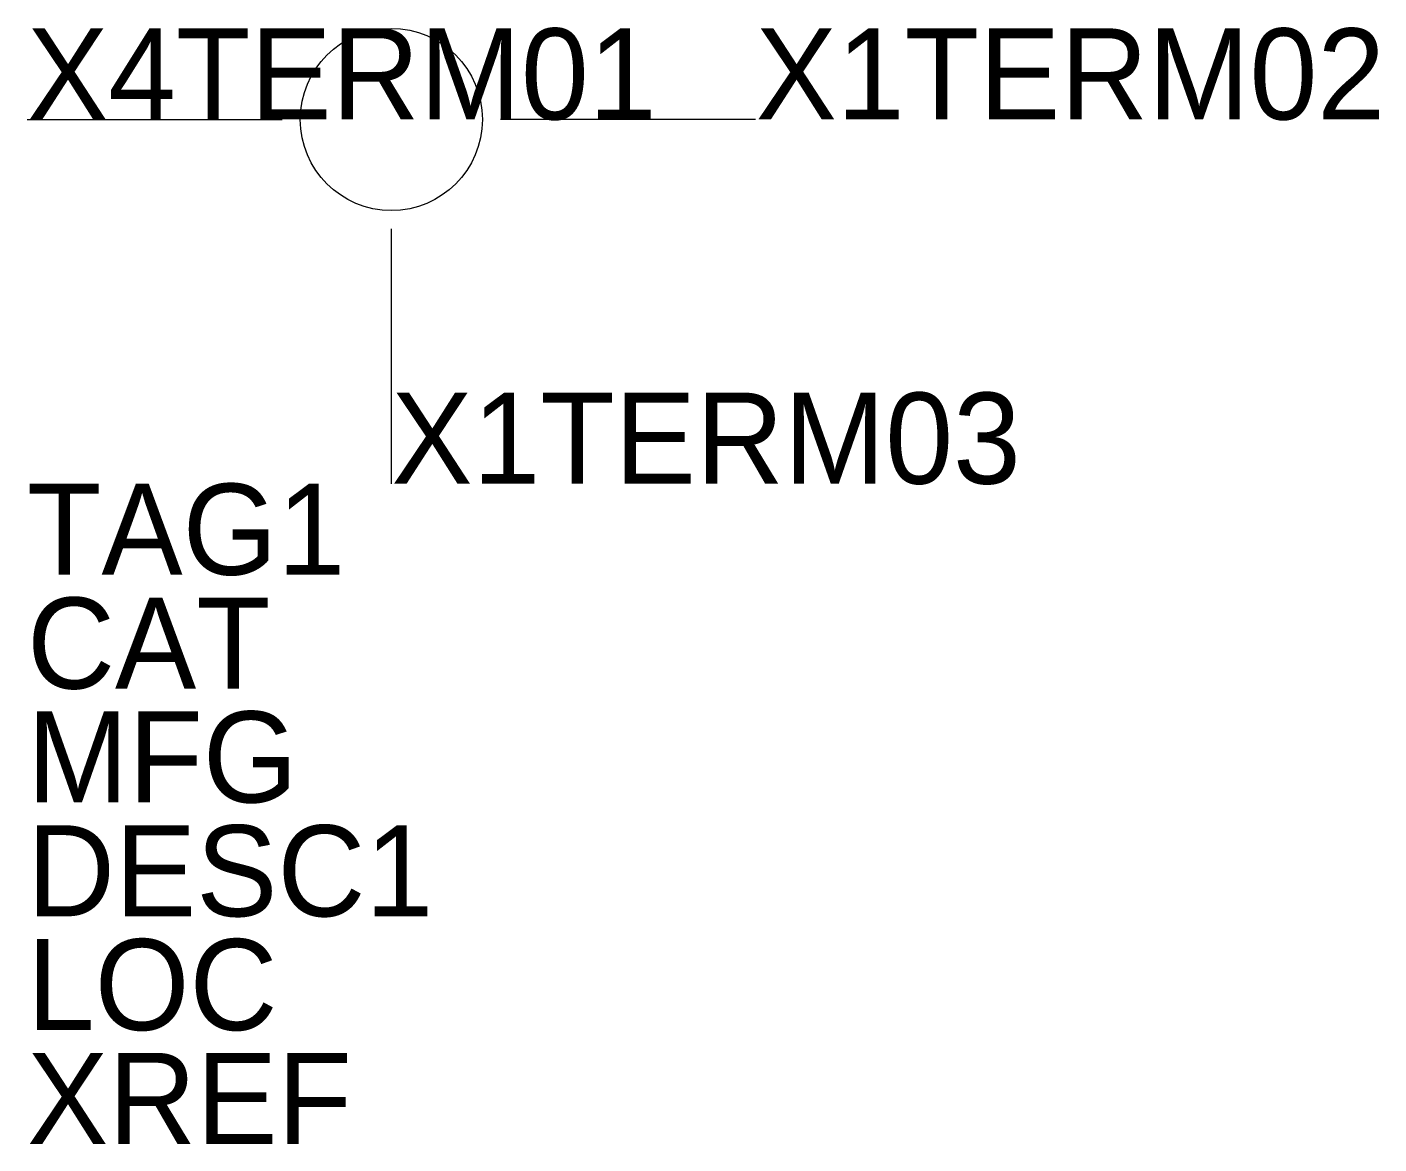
# Model space of a CAD drawing. Extents: x -0.5 to 1.36, y -1.22 to 0.31.
import ezdxf

# ---------------------------------------------------------------- set-up
doc = ezdxf.new("R2010")
doc.units = 0
doc.layers.get('0').update_dxf_attribs({"linetype": 'CONTINUOUS'})

msp = doc.modelspace()

# ---------------------------------------------------------------- linework, layer by layer
for p, q in [((-0.5, 0.1875), (-0.15, 0.1875)), ((0.5, 0.1875), (0.15, 0.1875)), ((0, -0.3125), (0, 0.0375))]:
    msp.add_line(p, q)
msp.add_circle((0, 0.1875), 0.125)

# ---------------------------------------------------------------- texts
at = {"flags": 1}
for tag, p in [('X4TERM01', (-0.5, 0.1875)), ('X1TERM02', (0.5, 0.1875)), ('X1TERM03', (0, -0.3125))]:
    msp.add_attdef(tag, p, '', height=0.125, dxfattribs=at)
for tag, p in [('TAG1', (-0.5, -0.4375)), ('CAT', (-0.5, -0.59375)), ('MFG', (-0.5, -0.75)), ('DESC1', (-0.5, -0.90625)), ('LOC', (-0.5, -1.0625)), ('XREF', (-0.5, -1.21875))]:
    msp.add_attdef(tag, p, '', height=0.125)

doc.saveas('drawing.dxf')
